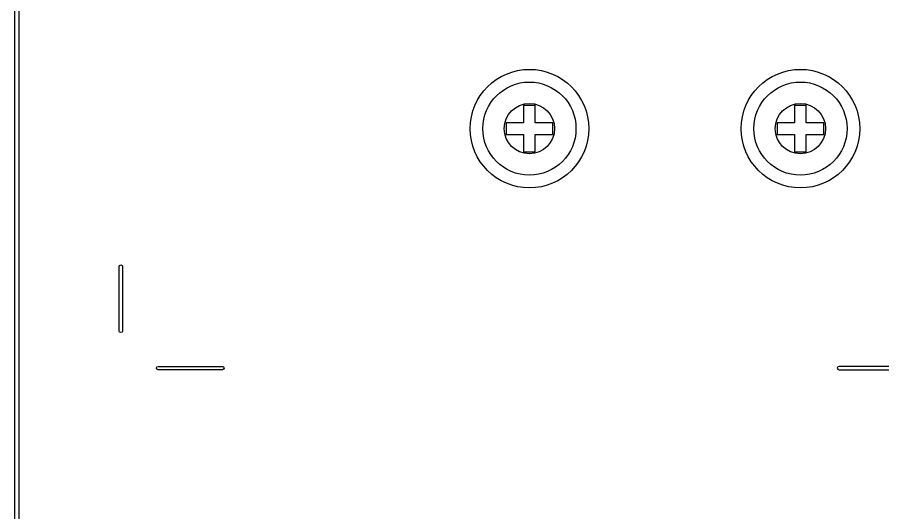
# Model space of a CAD drawing. Header units: millimetres. Extents: x 4086 to 8318, y 123 to 1549.
# Drawn here: x 6924.5 to 6975.6, y 1026.9 to 1056.1 of the extents above; entities that cross this region are included whole.
import ezdxf

# ---------------------------------------------------------------- set-up
doc = ezdxf.new("R2010")
doc.units = ezdxf.units.MM
doc.layers.add('20_ALL_FEATURES', color=7, linetype='Continuous')
doc.layers.add('layer 3', color=7, linetype='Continuous')

msp = doc.modelspace()

# ---------------------------------------------------------------- linework, layer by layer
at = {"layer": '20_ALL_FEATURES', "color": 7, "linetype": 'Continuous'}
for p, q in [((6954.379, 1050.917), (6954.379, 1049.886)), ((6954.379, 1050.917), (6955.066, 1050.917)), ((6955.066, 1049.886), (6955.066, 1050.917)), ((6970.379, 1050.917), (6970.379, 1049.886)), ((6970.379, 1050.917), (6971.066, 1050.917)), ((6971.066, 1049.886), (6971.066, 1050.917)), ((6953.348, 1049.886), (6953.348, 1049.198)), ((6954.379, 1049.886), (6953.348, 1049.886)), ((6956.098, 1049.886), (6955.066, 1049.886)), ((6956.098, 1049.198), (6956.098, 1049.886)), ((6969.348, 1049.886), (6969.348, 1049.198)), ((6970.379, 1049.886), (6969.348, 1049.886)), ((6972.098, 1049.886), (6971.066, 1049.886)), ((6972.098, 1049.198), (6972.098, 1049.886)), ((6953.348, 1049.198), (6954.379, 1049.198)), ((6954.379, 1049.198), (6954.379, 1048.167)), ((6955.066, 1048.167), (6955.066, 1049.198)), ((6955.066, 1049.198), (6956.098, 1049.198)), ((6969.348, 1049.198), (6970.379, 1049.198)), ((6970.379, 1049.198), (6970.379, 1048.167)), ((6971.066, 1048.167), (6971.066, 1049.198)), ((6971.066, 1049.198), (6972.098, 1049.198)), ((6954.379, 1048.167), (6955.066, 1048.167)), ((6970.379, 1048.167), (6971.066, 1048.167))]:
    msp.add_line(p, q, dxfattribs=at)
for centre, radius in [((6954.723, 1049.542), 3.5), ((6970.723, 1049.542), 3.5), ((6954.723, 1049.542), 2.75), ((6970.723, 1049.542), 2.75), ((6954.723, 1049.542), 1.484), ((6970.723, 1049.542), 1.484)]:
    msp.add_circle(centre, radius, dxfattribs=at)
at = {"layer": 'layer 3'}
for points, knots in [([(6916.303, 1002.914), (6930.92, 1002.914), (6916.46, 1002.914), (6924.587, 1002.914), (6924.587, 1002.914), (6924.587, 1048.813), (6924.587, 1100.505), (6924.587, 1109.134), (6924.587, 1109.134), (6924.587, 1109.134), (6916.303, 1109.134), (6916.303, 1109.134), (6916.303, 1109.134), (6916.234, 1109.134), (6916.178, 1109.078), (6916.178, 1109.009), (6916.178, 1109.009), (6916.178, 1108.94), (6916.234, 1108.884), (6916.303, 1108.884), (6916.303, 1108.884), (6916.303, 1108.884), (6924.337, 1108.884), (6924.337, 1108.884), (6924.337, 1108.884), (6924.337, 1091.949), (6924.337, 1028.119), (6924.337, 1003.164), (6924.337, 1003.164), (6912.928, 1003.164), (6928.469, 1003.164), (6916.303, 1003.164), (6916.303, 1003.164), (6916.234, 1003.164), (6916.178, 1003.108), (6916.178, 1003.039), (6916.178, 1003.039), (6916.178, 1002.97), (6916.234, 1002.914), (6916.303, 1002.914)], [0, 0, 0, 0, 0.090909, 0.090909, 0.090909, 0.090909, 0.181818, 0.181818, 0.181818, 0.181818, 0.272727, 0.272727, 0.272727, 0.272727, 0.363636, 0.363636, 0.363636, 0.363636, 0.454545, 0.454545, 0.454545, 0.454545, 0.545455, 0.545455, 0.545455, 0.545455, 0.636364, 0.636364, 0.636364, 0.636364, 0.727273, 0.727273, 0.727273, 0.727273, 0.818182, 0.818182, 0.818182, 0.818182, 1, 1, 1, 1]), ([(6930.5, 1037.597), (6930.5, 1037.542), (6930.545, 1037.497), (6930.6, 1037.497), (6930.6, 1037.497), (6930.655, 1037.497), (6930.7, 1037.542), (6930.7, 1037.597), (6930.7, 1037.597), (6930.7, 1037.597), (6930.7, 1041.398), (6930.7, 1041.398), (6930.7, 1041.398), (6930.7, 1041.453), (6930.655, 1041.497), (6930.6, 1041.497), (6930.6, 1041.497), (6930.545, 1041.497), (6930.5, 1041.453), (6930.5, 1041.398), (6930.5, 1041.398), (6930.5, 1041.398), (6930.5, 1037.597), (6930.5, 1037.597)], [0, 0, 0, 0, 0.142857, 0.142857, 0.142857, 0.142857, 0.285714, 0.285714, 0.285714, 0.285714, 0.428571, 0.428571, 0.428571, 0.428571, 0.571429, 0.571429, 0.571429, 0.571429, 0.714286, 0.714286, 0.714286, 0.714286, 1, 1, 1, 1]), ([(6936.6, 1035.298), (6936.655, 1035.298), (6936.7, 1035.342), (6936.7, 1035.398), (6936.7, 1035.398), (6936.7, 1035.453), (6936.655, 1035.498), (6936.6, 1035.498), (6936.6, 1035.498), (6936.6, 1035.498), (6932.8, 1035.498), (6932.8, 1035.498), (6932.8, 1035.498), (6932.745, 1035.498), (6932.7, 1035.453), (6932.7, 1035.398), (6932.7, 1035.398), (6932.7, 1035.342), (6932.745, 1035.298), (6932.8, 1035.298), (6932.8, 1035.298), (6932.8, 1035.298), (6936.6, 1035.298), (6936.6, 1035.298)], [0, 0, 0, 0, 0.142857, 0.142857, 0.142857, 0.142857, 0.285714, 0.285714, 0.285714, 0.285714, 0.428571, 0.428571, 0.428571, 0.428571, 0.571429, 0.571429, 0.571429, 0.571429, 0.714286, 0.714286, 0.714286, 0.714286, 1, 1, 1, 1]), ([(6973, 1035.298), (6972.945, 1035.298), (6972.9, 1035.342), (6972.9, 1035.398), (6972.9, 1035.398), (6972.9, 1035.453), (6972.945, 1035.498), (6973, 1035.498), (6973, 1035.498), (6973, 1035.498), (6976.8, 1035.498), (6976.8, 1035.498), (6976.8, 1035.498), (6976.855, 1035.498), (6976.9, 1035.453), (6976.9, 1035.398), (6976.9, 1035.398), (6976.9, 1035.342), (6976.855, 1035.298), (6976.8, 1035.298), (6976.8, 1035.298), (6976.8, 1035.298), (6973, 1035.298), (6973, 1035.298)], [0, 0, 0, 0, 0.142857, 0.142857, 0.142857, 0.142857, 0.285714, 0.285714, 0.285714, 0.285714, 0.428571, 0.428571, 0.428571, 0.428571, 0.571429, 0.571429, 0.571429, 0.571429, 0.714286, 0.714286, 0.714286, 0.714286, 1, 1, 1, 1])]:
    msp.add_open_spline(points, degree=3, knots=knots, dxfattribs=at)

doc.saveas('drawing.dxf')
